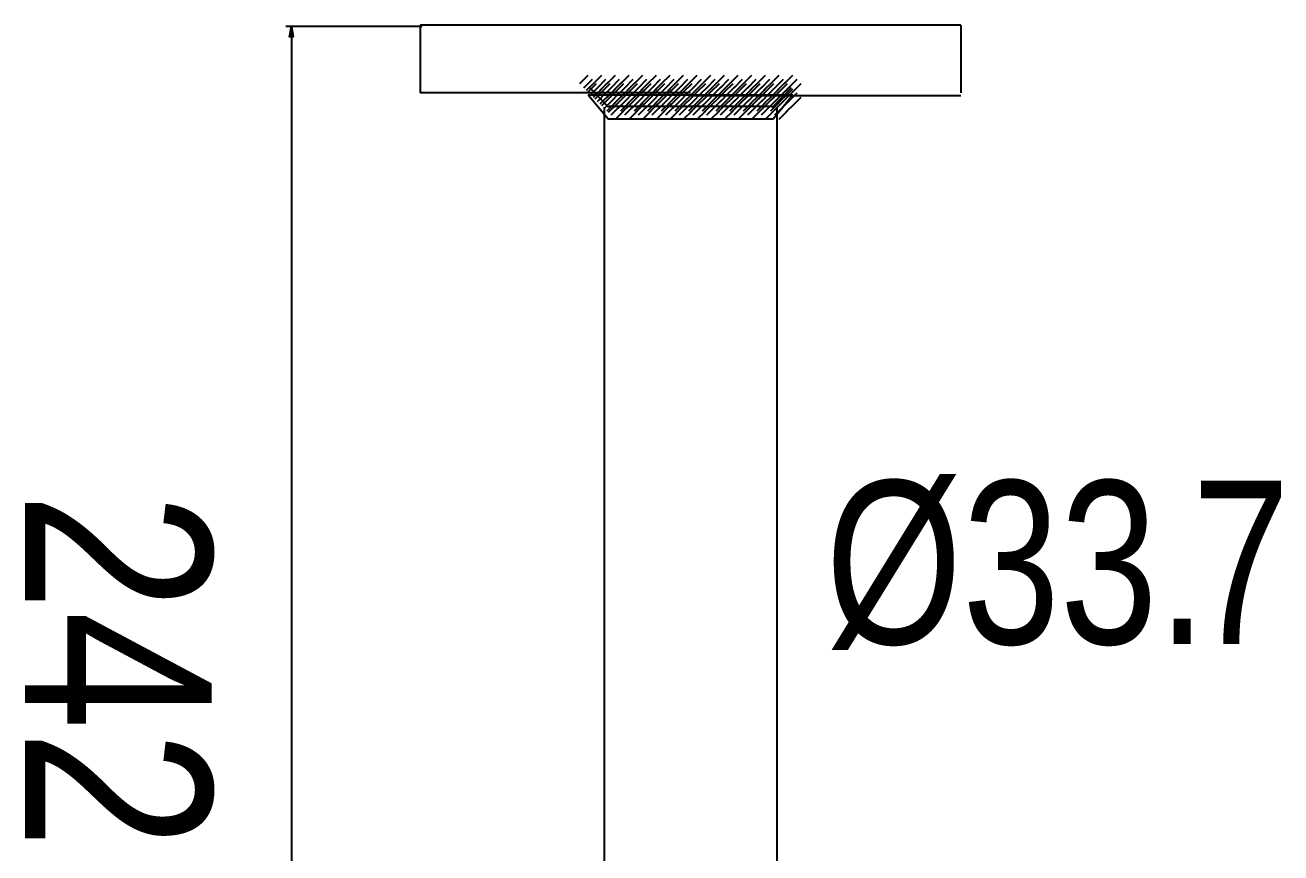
# Model space of a CAD drawing. Extents: x 4 to 134, y 4 to 269.
# Drawn here: x 3.98 to 53.52, y 29.37 to 62.03 of the extents above; entities that cross this region are included whole.
import ezdxf

# ---------------------------------------------------------------- set-up
doc = ezdxf.new("R2010")
doc.units = 0
doc.layers.add('LIVELLO_1', color=160, linetype='Continuous')
doc.styles.add('STD', font='txt')

# ---------------------------------------------------------------- blocks, each defined once
blk = doc.blocks.new('AI9-BLK319')
at = {"layer": 'LIVELLO_1', "color": 7}
for p, q in [((3.167507, -0.286287), (3.497719, 0.047198)), ((3.332527, -0.450618), (3.66429, -0.118856)), ((3.497719, -0.616328), (3.82931, -0.286287))]:
    blk.add_line(p, q, dxfattribs=at)
blk = doc.blocks.new('AI9-BLK318')
at = {"layer": 'LIVELLO_1', "color": 7}
blk.add_blockref('AI9-BLK319', (0, 0), dxfattribs=at)
blk = doc.blocks.new('AI9-BLK317')
at = {"layer": 'LIVELLO_1', "color": 7}
for p, q in [((3.370854, -0.149517), (3.701066, 0.180868)), ((3.535874, -0.316949), (3.867636, 0.014814)), ((3.701066, -0.48128), (4.032829, -0.149517))]:
    blk.add_line(p, q, dxfattribs=at)
blk = doc.blocks.new('AI9-BLK316')
at = {"layer": 'LIVELLO_1', "color": 7}
blk.add_blockref('AI9-BLK317', (0, 0), dxfattribs=at)
blk = doc.blocks.new('AI9-BLK315')
at = {"layer": 'LIVELLO_1', "color": 7}
for p, q in [((3.505212, 0.01757), (3.836975, 0.347955)), ((3.670405, -0.149862), (4.001995, 0.181901)), ((3.836975, -0.314193), (4.167187, 0.01757))]:
    blk.add_line(p, q, dxfattribs=at)
blk = doc.blocks.new('AI9-BLK314')
at = {"layer": 'LIVELLO_1', "color": 7}
blk.add_blockref('AI9-BLK315', (0, 0), dxfattribs=at)
blk = doc.blocks.new('AI9-BLK311')
at = {"layer": 'LIVELLO_1', "color": 7}
for p, q in [((2.62766, -0.286287), (2.960112, 0.047198)), ((2.794231, -0.450618), (3.125304, -0.118856)), ((2.960112, -0.616328), (3.291875, -0.286287))]:
    blk.add_line(p, q, dxfattribs=at)
blk = doc.blocks.new('AI9-BLK310')
at = {"layer": 'LIVELLO_1', "color": 7}
blk.add_blockref('AI9-BLK311', (0, 0), dxfattribs=at)
blk = doc.blocks.new('AI9-BLK309')
at = {"layer": 'LIVELLO_1', "color": 7}
for p, q in [((2.898617, -0.149517), (3.22883, 0.180868)), ((3.06381, -0.316949), (3.394022, 0.014814)), ((3.22883, -0.48128), (3.560592, -0.149517))]:
    blk.add_line(p, q, dxfattribs=at)
blk = doc.blocks.new('AI9-BLK308')
at = {"layer": 'LIVELLO_1', "color": 7}
blk.add_blockref('AI9-BLK309', (0, 0), dxfattribs=at)
blk = doc.blocks.new('AI9-BLK307')
at = {"layer": 'LIVELLO_1', "color": 7}
for p, q in [((3.167507, 0.01757), (3.497719, 0.347955)), ((3.332527, -0.149862), (3.66429, 0.181901)), ((3.497719, -0.314193), (3.82931, 0.01757))]:
    blk.add_line(p, q, dxfattribs=at)
blk = doc.blocks.new('AI9-BLK306')
at = {"layer": 'LIVELLO_1', "color": 7}
blk.add_blockref('AI9-BLK307', (0, 0), dxfattribs=at)
blk = doc.blocks.new('AI9-BLK305')
at = {"layer": 'LIVELLO_1', "color": 7}
for p, q in [((3.370854, 0.167776), (3.701066, 0.498161)), ((3.535874, 0.002067), (3.867636, 0.332107)), ((3.701066, -0.163642), (4.032829, 0.167776))]:
    blk.add_line(p, q, dxfattribs=at)
blk = doc.blocks.new('AI9-BLK304')
at = {"layer": 'LIVELLO_1', "color": 7}
blk.add_blockref('AI9-BLK305', (0, 0), dxfattribs=at)
blk = doc.blocks.new('AI9-BLK303')
at = {"layer": 'LIVELLO_1', "color": 7}
for p, q in [((3.505212, 0.30179), (3.836975, 0.633209)), ((3.670405, 0.135737), (4.001995, 0.466121)), ((3.836975, -0.029972), (4.167187, 0.30179))]:
    blk.add_line(p, q, dxfattribs=at)
blk = doc.blocks.new('AI9-BLK302')
at = {"layer": 'LIVELLO_1', "color": 7}
blk.add_blockref('AI9-BLK303', (0, 0), dxfattribs=at)
blk = doc.blocks.new('AI9-BLK301')
at = {"layer": 'LIVELLO_1', "color": 7}
for p, q in [((2.090053, -0.286287), (2.421816, 0.047198)), ((2.256796, -0.450618), (2.587008, -0.118856)), ((2.421816, -0.616328), (2.752028, -0.286287))]:
    blk.add_line(p, q, dxfattribs=at)
blk = doc.blocks.new('AI9-BLK300')
at = {"layer": 'LIVELLO_1', "color": 7}
blk.add_blockref('AI9-BLK301', (0, 0), dxfattribs=at)
blk = doc.blocks.new('AI9-BLK299')
at = {"layer": 'LIVELLO_1', "color": 7}
for p, q in [((2.358943, -0.149517), (2.690533, 0.180868)), ((2.525513, -0.316949), (2.855726, 0.014814)), ((2.690533, -0.48128), (3.020746, -0.149517))]:
    blk.add_line(p, q, dxfattribs=at)
blk = doc.blocks.new('AI9-BLK298')
at = {"layer": 'LIVELLO_1', "color": 7}
blk.add_blockref('AI9-BLK299', (0, 0), dxfattribs=at)
blk = doc.blocks.new('AI9-BLK297')
at = {"layer": 'LIVELLO_1', "color": 7}
for p, q in [((2.62766, 0.01757), (2.960112, 0.347955)), ((2.794231, -0.149862), (3.125304, 0.181901)), ((2.960112, -0.314193), (3.291875, 0.01757))]:
    blk.add_line(p, q, dxfattribs=at)
blk = doc.blocks.new('AI9-BLK296')
at = {"layer": 'LIVELLO_1', "color": 7}
blk.add_blockref('AI9-BLK297', (0, 0), dxfattribs=at)
blk = doc.blocks.new('AI9-BLK295')
at = {"layer": 'LIVELLO_1', "color": 7}
for p, q in [((2.898617, 0.167776), (3.22883, 0.498161)), ((3.06381, 0.002067), (3.394022, 0.332107)), ((3.22883, -0.163642), (3.560592, 0.167776))]:
    blk.add_line(p, q, dxfattribs=at)
blk = doc.blocks.new('AI9-BLK294')
at = {"layer": 'LIVELLO_1', "color": 7}
blk.add_blockref('AI9-BLK295', (0, 0), dxfattribs=at)
blk = doc.blocks.new('AI9-BLK293')
at = {"layer": 'LIVELLO_1', "color": 7}
for p, q in [((3.167507, 0.30179), (3.497719, 0.633209)), ((3.332527, 0.135737), (3.66429, 0.466121)), ((3.497719, -0.029972), (3.82931, 0.30179))]:
    blk.add_line(p, q, dxfattribs=at)
blk = doc.blocks.new('AI9-BLK292')
at = {"layer": 'LIVELLO_1', "color": 7}
blk.add_blockref('AI9-BLK293', (0, 0), dxfattribs=at)
blk = doc.blocks.new('AI9-BLK291')
at = {"layer": 'LIVELLO_1', "color": 7}
for p, q in [((1.552618, -0.286287), (1.884381, 0.047198)), ((1.717638, -0.450618), (2.049401, -0.118856)), ((1.884381, -0.616328), (2.214594, -0.286287))]:
    blk.add_line(p, q, dxfattribs=at)
blk = doc.blocks.new('AI9-BLK290')
at = {"layer": 'LIVELLO_1', "color": 7}
blk.add_blockref('AI9-BLK291', (0, 0), dxfattribs=at)
blk = doc.blocks.new('AI9-BLK289')
at = {"layer": 'LIVELLO_1', "color": 7}
for p, q in [((1.821336, -0.149517), (2.153099, 0.180868)), ((1.986528, -0.316949), (2.318119, 0.014814)), ((2.153099, -0.48128), (2.483311, -0.149517))]:
    blk.add_line(p, q, dxfattribs=at)
blk = doc.blocks.new('AI9-BLK288')
at = {"layer": 'LIVELLO_1', "color": 7}
blk.add_blockref('AI9-BLK289', (0, 0), dxfattribs=at)
blk = doc.blocks.new('AI9-BLK287')
at = {"layer": 'LIVELLO_1', "color": 7}
for p, q in [((2.090053, 0.01757), (2.421816, 0.347955)), ((2.256796, -0.149862), (2.587008, 0.181901)), ((2.421816, -0.314193), (2.752028, 0.01757))]:
    blk.add_line(p, q, dxfattribs=at)
blk = doc.blocks.new('AI9-BLK286')
at = {"layer": 'LIVELLO_1', "color": 7}
blk.add_blockref('AI9-BLK287', (0, 0), dxfattribs=at)
blk = doc.blocks.new('AI9-BLK285')
at = {"layer": 'LIVELLO_1', "color": 7}
for p, q in [((2.358943, 0.167776), (2.690533, 0.498161)), ((2.525513, 0.002067), (2.855726, 0.332107)), ((2.690533, -0.163642), (3.020746, 0.167776))]:
    blk.add_line(p, q, dxfattribs=at)
blk = doc.blocks.new('AI9-BLK284')
at = {"layer": 'LIVELLO_1', "color": 7}
blk.add_blockref('AI9-BLK285', (0, 0), dxfattribs=at)
blk = doc.blocks.new('AI9-BLK283')
at = {"layer": 'LIVELLO_1', "color": 7}
for p, q in [((2.62766, 0.30179), (2.960112, 0.633209)), ((2.794231, 0.135737), (3.125304, 0.466121)), ((2.960112, -0.029972), (3.291875, 0.30179))]:
    blk.add_line(p, q, dxfattribs=at)
blk = doc.blocks.new('AI9-BLK282')
at = {"layer": 'LIVELLO_1', "color": 7}
blk.add_blockref('AI9-BLK283', (0, 0), dxfattribs=at)
blk = doc.blocks.new('AI9-BLK281')
at = {"layer": 'LIVELLO_1', "color": 7}
for p, q in [((1.014322, -0.286287), (1.344535, 0.047198)), ((1.179342, -0.450618), (1.511105, -0.118856)), ((1.344535, -0.616328), (1.676297, -0.286287))]:
    blk.add_line(p, q, dxfattribs=at)
blk = doc.blocks.new('AI9-BLK280')
at = {"layer": 'LIVELLO_1', "color": 7}
blk.add_blockref('AI9-BLK281', (0, 0), dxfattribs=at)
blk = doc.blocks.new('AI9-BLK279')
at = {"layer": 'LIVELLO_1', "color": 7}
for p, q in [((1.28304, -0.149517), (1.613252, 0.180868)), ((1.448232, -0.316949), (1.780684, 0.014814)), ((1.613252, -0.48128), (1.945704, -0.149517))]:
    blk.add_line(p, q, dxfattribs=at)
blk = doc.blocks.new('AI9-BLK278')
at = {"layer": 'LIVELLO_1', "color": 7}
blk.add_blockref('AI9-BLK279', (0, 0), dxfattribs=at)
blk = doc.blocks.new('AI9-BLK277')
at = {"layer": 'LIVELLO_1', "color": 7}
for p, q in [((1.552618, 0.01757), (1.884381, 0.347955)), ((1.717638, -0.149862), (2.049401, 0.181901)), ((1.884381, -0.314193), (2.214594, 0.01757))]:
    blk.add_line(p, q, dxfattribs=at)
blk = doc.blocks.new('AI9-BLK276')
at = {"layer": 'LIVELLO_1', "color": 7}
blk.add_blockref('AI9-BLK277', (0, 0), dxfattribs=at)
blk = doc.blocks.new('AI9-BLK275')
at = {"layer": 'LIVELLO_1', "color": 7}
for p, q in [((1.821336, 0.167776), (2.153099, 0.498161)), ((1.986528, 0.002067), (2.318119, 0.332107)), ((2.153099, -0.163642), (2.483311, 0.167776))]:
    blk.add_line(p, q, dxfattribs=at)
blk = doc.blocks.new('AI9-BLK274')
at = {"layer": 'LIVELLO_1', "color": 7}
blk.add_blockref('AI9-BLK275', (0, 0), dxfattribs=at)
blk = doc.blocks.new('AI9-BLK273')
at = {"layer": 'LIVELLO_1', "color": 7}
for p, q in [((2.090053, 0.30179), (2.421816, 0.633209)), ((2.256796, 0.135737), (2.587008, 0.466121)), ((2.421816, -0.029972), (2.752028, 0.30179))]:
    blk.add_line(p, q, dxfattribs=at)
blk = doc.blocks.new('AI9-BLK272')
at = {"layer": 'LIVELLO_1', "color": 7}
blk.add_blockref('AI9-BLK273', (0, 0), dxfattribs=at)
blk = doc.blocks.new('AI9-BLK271')
at = {"layer": 'LIVELLO_1', "color": 7}
for p, q in [((0.475337, -0.286287), (0.806927, 0.047198)), ((0.641907, -0.450618), (0.97212, -0.118856)), ((0.806927, -0.616328), (1.13869, -0.286287))]:
    blk.add_line(p, q, dxfattribs=at)
blk = doc.blocks.new('AI9-BLK270')
at = {"layer": 'LIVELLO_1', "color": 7}
blk.add_blockref('AI9-BLK271', (0, 0), dxfattribs=at)
blk = doc.blocks.new('AI9-BLK269')
at = {"layer": 'LIVELLO_1', "color": 7}
for p, q in [((0.745605, -0.149517), (1.075817, 0.180868)), ((0.910625, -0.316949), (1.240837, 0.014814)), ((1.075817, -0.48128), (1.407408, -0.149517))]:
    blk.add_line(p, q, dxfattribs=at)
blk = doc.blocks.new('AI9-BLK268')
at = {"layer": 'LIVELLO_1', "color": 7}
blk.add_blockref('AI9-BLK269', (0, 0), dxfattribs=at)
blk = doc.blocks.new('AI9-BLK267')
at = {"layer": 'LIVELLO_1', "color": 7}
for p, q in [((1.014322, 0.01757), (1.344535, 0.347955)), ((1.179342, -0.149862), (1.511105, 0.181901)), ((1.344535, -0.314193), (1.676297, 0.01757))]:
    blk.add_line(p, q, dxfattribs=at)
blk = doc.blocks.new('AI9-BLK266')
at = {"layer": 'LIVELLO_1', "color": 7}
blk.add_blockref('AI9-BLK267', (0, 0), dxfattribs=at)
blk = doc.blocks.new('AI9-BLK265')
at = {"layer": 'LIVELLO_1', "color": 7}
for p, q in [((1.28304, 0.167776), (1.613252, 0.498161)), ((1.448232, 0.002067), (1.780684, 0.332107)), ((1.613252, -0.163642), (1.945704, 0.167776))]:
    blk.add_line(p, q, dxfattribs=at)
blk = doc.blocks.new('AI9-BLK264')
at = {"layer": 'LIVELLO_1', "color": 7}
blk.add_blockref('AI9-BLK265', (0, 0), dxfattribs=at)
blk = doc.blocks.new('AI9-BLK263')
at = {"layer": 'LIVELLO_1', "color": 7}
for p, q in [((1.552618, 0.30179), (1.884381, 0.633209)), ((1.717638, 0.135737), (2.049401, 0.466121)), ((1.884381, -0.029972), (2.214594, 0.30179))]:
    blk.add_line(p, q, dxfattribs=at)
blk = doc.blocks.new('AI9-BLK262')
at = {"layer": 'LIVELLO_1', "color": 7}
blk.add_blockref('AI9-BLK263', (0, 0), dxfattribs=at)
blk = doc.blocks.new('AI9-BLK261')
at = {"layer": 'LIVELLO_1', "color": 7}
for p, q in [((-0.062959, -0.286287), (0.268631, 0.047198)), ((0.102061, -0.450618), (0.433824, -0.118856)), ((0.268631, -0.616328), (0.598844, -0.286287))]:
    blk.add_line(p, q, dxfattribs=at)
blk = doc.blocks.new('AI9-BLK260')
at = {"layer": 'LIVELLO_1', "color": 7}
blk.add_blockref('AI9-BLK261', (0, 0), dxfattribs=at)
blk = doc.blocks.new('AI9-BLK259')
at = {"layer": 'LIVELLO_1', "color": 7}
for p, q in [((0.205758, -0.149517), (0.53821, 0.180868)), ((0.37319, -0.316949), (0.703402, 0.014814)), ((0.53821, -0.48128), (0.868422, -0.149517))]:
    blk.add_line(p, q, dxfattribs=at)
blk = doc.blocks.new('AI9-BLK258')
at = {"layer": 'LIVELLO_1', "color": 7}
blk.add_blockref('AI9-BLK259', (0, 0), dxfattribs=at)
blk = doc.blocks.new('AI9-BLK257')
at = {"layer": 'LIVELLO_1', "color": 7}
for p, q in [((0.475337, 0.01757), (0.806927, 0.347955)), ((0.641907, -0.149862), (0.97212, 0.181901)), ((0.806927, -0.314193), (1.13869, 0.01757))]:
    blk.add_line(p, q, dxfattribs=at)
blk = doc.blocks.new('AI9-BLK256')
at = {"layer": 'LIVELLO_1', "color": 7}
blk.add_blockref('AI9-BLK257', (0, 0), dxfattribs=at)
blk = doc.blocks.new('AI9-BLK255')
at = {"layer": 'LIVELLO_1', "color": 7}
for p, q in [((0.745605, 0.167776), (1.075817, 0.498161)), ((0.910625, 0.002067), (1.240837, 0.332107)), ((1.075817, -0.163642), (1.407408, 0.167776))]:
    blk.add_line(p, q, dxfattribs=at)
blk = doc.blocks.new('AI9-BLK254')
at = {"layer": 'LIVELLO_1', "color": 7}
blk.add_blockref('AI9-BLK255', (0, 0), dxfattribs=at)
blk = doc.blocks.new('AI9-BLK253')
at = {"layer": 'LIVELLO_1', "color": 7}
for p, q in [((1.014322, 0.30179), (1.344535, 0.633209)), ((1.179342, 0.135737), (1.511105, 0.466121)), ((1.344535, -0.029972), (1.676297, 0.30179))]:
    blk.add_line(p, q, dxfattribs=at)
blk = doc.blocks.new('AI9-BLK252')
at = {"layer": 'LIVELLO_1', "color": 7}
blk.add_blockref('AI9-BLK253', (0, 0), dxfattribs=at)
blk = doc.blocks.new('AI9-BLK251')
at = {"layer": 'LIVELLO_1', "color": 7}
for p, q in [((-0.600566, -0.286287), (-0.270354, 0.047198)), ((-0.435374, -0.450618), (-0.103784, -0.118856)), ((-0.270354, -0.616328), (0.061409, -0.286287))]:
    blk.add_line(p, q, dxfattribs=at)
blk = doc.blocks.new('AI9-BLK250')
at = {"layer": 'LIVELLO_1', "color": 7}
blk.add_blockref('AI9-BLK251', (0, 0), dxfattribs=at)
blk = doc.blocks.new('AI9-BLK249')
at = {"layer": 'LIVELLO_1', "color": 7}
for p, q in [((-0.331849, -0.149517), (-0.000086, 0.180868)), ((-0.166656, -0.316949), (0.165106, 0.014814)), ((-0.000086, -0.48128), (0.330126, -0.149517))]:
    blk.add_line(p, q, dxfattribs=at)
blk = doc.blocks.new('AI9-BLK248')
at = {"layer": 'LIVELLO_1', "color": 7}
blk.add_blockref('AI9-BLK249', (0, 0), dxfattribs=at)
blk = doc.blocks.new('AI9-BLK247')
at = {"layer": 'LIVELLO_1', "color": 7}
for p, q in [((-0.062959, 0.01757), (0.268631, 0.347955)), ((0.102061, -0.149862), (0.433824, 0.181901)), ((0.268631, -0.314193), (0.598844, 0.01757))]:
    blk.add_line(p, q, dxfattribs=at)
blk = doc.blocks.new('AI9-BLK246')
at = {"layer": 'LIVELLO_1', "color": 7}
blk.add_blockref('AI9-BLK247', (0, 0), dxfattribs=at)
blk = doc.blocks.new('AI9-BLK245')
at = {"layer": 'LIVELLO_1', "color": 7}
for p, q in [((0.205758, 0.167776), (0.53821, 0.498161)), ((0.37319, 0.002067), (0.703402, 0.332107)), ((0.53821, -0.163642), (0.868422, 0.167776))]:
    blk.add_line(p, q, dxfattribs=at)
blk = doc.blocks.new('AI9-BLK244')
at = {"layer": 'LIVELLO_1', "color": 7}
blk.add_blockref('AI9-BLK245', (0, 0), dxfattribs=at)
blk = doc.blocks.new('AI9-BLK243')
at = {"layer": 'LIVELLO_1', "color": 7}
for p, q in [((0.475337, 0.30179), (0.806927, 0.633209)), ((0.641907, 0.135737), (0.97212, 0.466121)), ((0.806927, -0.029972), (1.13869, 0.30179))]:
    blk.add_line(p, q, dxfattribs=at)
blk = doc.blocks.new('AI9-BLK242')
at = {"layer": 'LIVELLO_1', "color": 7}
blk.add_blockref('AI9-BLK243', (0, 0), dxfattribs=at)
blk = doc.blocks.new('AI9-BLK241')
at = {"layer": 'LIVELLO_1', "color": 7}
for p, q in [((-1.138862, -0.286287), (-0.80865, 0.047198)), ((-0.97367, -0.450618), (-0.642769, -0.118856)), ((-0.80865, -0.616328), (-0.476198, -0.286287))]:
    blk.add_line(p, q, dxfattribs=at)
blk = doc.blocks.new('AI9-BLK240')
at = {"layer": 'LIVELLO_1', "color": 7}
blk.add_blockref('AI9-BLK241', (0, 0), dxfattribs=at)
blk = doc.blocks.new('AI9-BLK239')
at = {"layer": 'LIVELLO_1', "color": 7}
for p, q in [((-0.869284, -0.149517), (-0.539071, 0.180868)), ((-0.704264, -0.316949), (-0.372501, 0.014814)), ((-0.539071, -0.48128), (-0.207309, -0.149517))]:
    blk.add_line(p, q, dxfattribs=at)
blk = doc.blocks.new('AI9-BLK238')
at = {"layer": 'LIVELLO_1', "color": 7}
blk.add_blockref('AI9-BLK239', (0, 0), dxfattribs=at)
blk = doc.blocks.new('AI9-BLK237')
at = {"layer": 'LIVELLO_1', "color": 7}
for p, q in [((-0.600566, 0.01757), (-0.270354, 0.347955)), ((-0.435374, -0.149862), (-0.103784, 0.181901)), ((-0.270354, -0.314193), (0.061409, 0.01757))]:
    blk.add_line(p, q, dxfattribs=at)
blk = doc.blocks.new('AI9-BLK236')
at = {"layer": 'LIVELLO_1', "color": 7}
blk.add_blockref('AI9-BLK237', (0, 0), dxfattribs=at)
blk = doc.blocks.new('AI9-BLK235')
at = {"layer": 'LIVELLO_1', "color": 7}
for p, q in [((-0.331849, 0.167776), (-0.000086, 0.498161)), ((-0.166656, 0.002067), (0.165106, 0.332107)), ((-0.000086, -0.163642), (0.330126, 0.167776))]:
    blk.add_line(p, q, dxfattribs=at)
blk = doc.blocks.new('AI9-BLK234')
at = {"layer": 'LIVELLO_1', "color": 7}
blk.add_blockref('AI9-BLK235', (0, 0), dxfattribs=at)
blk = doc.blocks.new('AI9-BLK233')
at = {"layer": 'LIVELLO_1', "color": 7}
for p, q in [((-0.062959, 0.30179), (0.268631, 0.633209)), ((0.102061, 0.135737), (0.433824, 0.466121)), ((0.268631, -0.029972), (0.598844, 0.30179))]:
    blk.add_line(p, q, dxfattribs=at)
blk = doc.blocks.new('AI9-BLK232')
at = {"layer": 'LIVELLO_1', "color": 7}
blk.add_blockref('AI9-BLK233', (0, 0), dxfattribs=at)
blk = doc.blocks.new('AI9-BLK231')
at = {"layer": 'LIVELLO_1', "color": 7}
for p, q in [((-1.677848, -0.286287), (-1.346085, 0.047198)), ((-1.511277, -0.450618), (-1.181065, -0.118856)), ((-1.346085, -0.616328), (-1.014494, -0.286287))]:
    blk.add_line(p, q, dxfattribs=at)
blk = doc.blocks.new('AI9-BLK230')
at = {"layer": 'LIVELLO_1', "color": 7}
blk.add_blockref('AI9-BLK231', (0, 0), dxfattribs=at)
blk = doc.blocks.new('AI9-BLK229')
at = {"layer": 'LIVELLO_1', "color": 7}
for p, q in [((-1.40758, -0.149517), (-1.077367, 0.180868)), ((-1.24256, -0.316949), (-0.912347, 0.014814)), ((-1.077367, -0.48128), (-0.745605, -0.149517))]:
    blk.add_line(p, q, dxfattribs=at)
blk = doc.blocks.new('AI9-BLK228')
at = {"layer": 'LIVELLO_1', "color": 7}
blk.add_blockref('AI9-BLK229', (0, 0), dxfattribs=at)
blk = doc.blocks.new('AI9-BLK227')
at = {"layer": 'LIVELLO_1', "color": 7}
for p, q in [((-1.138862, 0.01757), (-0.80865, 0.347955)), ((-0.97367, -0.149862), (-0.642769, 0.181901)), ((-0.80865, -0.314193), (-0.476198, 0.01757))]:
    blk.add_line(p, q, dxfattribs=at)
blk = doc.blocks.new('AI9-BLK226')
at = {"layer": 'LIVELLO_1', "color": 7}
blk.add_blockref('AI9-BLK227', (0, 0), dxfattribs=at)
blk = doc.blocks.new('AI9-BLK225')
at = {"layer": 'LIVELLO_1', "color": 7}
for p, q in [((-0.869284, 0.167776), (-0.539071, 0.498161)), ((-0.704264, 0.002067), (-0.372501, 0.332107)), ((-0.539071, -0.163642), (-0.207309, 0.167776))]:
    blk.add_line(p, q, dxfattribs=at)
blk = doc.blocks.new('AI9-BLK224')
at = {"layer": 'LIVELLO_1', "color": 7}
blk.add_blockref('AI9-BLK225', (0, 0), dxfattribs=at)
blk = doc.blocks.new('AI9-BLK223')
at = {"layer": 'LIVELLO_1', "color": 7}
for p, q in [((-0.600566, 0.30179), (-0.270354, 0.633209)), ((-0.435374, 0.135737), (-0.103784, 0.466121)), ((-0.270354, -0.029972), (0.061409, 0.30179))]:
    blk.add_line(p, q, dxfattribs=at)
blk = doc.blocks.new('AI9-BLK222')
at = {"layer": 'LIVELLO_1', "color": 7}
blk.add_blockref('AI9-BLK223', (0, 0), dxfattribs=at)
blk = doc.blocks.new('AI9-BLK221')
at = {"layer": 'LIVELLO_1', "color": 7}
for p, q in [((-2.215455, -0.286287), (-1.883692, 0.047198)), ((-2.050262, -0.450618), (-1.7185, -0.118856)), ((-1.883692, -0.616328), (-1.55348, -0.286287))]:
    blk.add_line(p, q, dxfattribs=at)
blk = doc.blocks.new('AI9-BLK220')
at = {"layer": 'LIVELLO_1', "color": 7}
blk.add_blockref('AI9-BLK221', (0, 0), dxfattribs=at)
blk = doc.blocks.new('AI9-BLK219')
at = {"layer": 'LIVELLO_1', "color": 7}
for p, q in [((-1.946565, -0.149517), (-1.614975, 0.180868)), ((-1.779995, -0.316949), (-1.449782, 0.014814)), ((-1.614975, -0.48128), (-1.284762, -0.149517))]:
    blk.add_line(p, q, dxfattribs=at)
blk = doc.blocks.new('AI9-BLK218')
at = {"layer": 'LIVELLO_1', "color": 7}
blk.add_blockref('AI9-BLK219', (0, 0), dxfattribs=at)
blk = doc.blocks.new('AI9-BLK217')
at = {"layer": 'LIVELLO_1', "color": 7}
for p, q in [((-1.677848, 0.01757), (-1.346085, 0.347955)), ((-1.511277, -0.149862), (-1.181065, 0.181901)), ((-1.346085, -0.314193), (-1.014494, 0.01757))]:
    blk.add_line(p, q, dxfattribs=at)
blk = doc.blocks.new('AI9-BLK216')
at = {"layer": 'LIVELLO_1', "color": 7}
blk.add_blockref('AI9-BLK217', (0, 0), dxfattribs=at)
blk = doc.blocks.new('AI9-BLK215')
at = {"layer": 'LIVELLO_1', "color": 7}
for p, q in [((-1.40758, 0.167776), (-1.077367, 0.498161)), ((-1.24256, 0.002067), (-0.912347, 0.332107)), ((-1.077367, -0.163642), (-0.745605, 0.167776))]:
    blk.add_line(p, q, dxfattribs=at)
blk = doc.blocks.new('AI9-BLK214')
at = {"layer": 'LIVELLO_1', "color": 7}
blk.add_blockref('AI9-BLK215', (0, 0), dxfattribs=at)
blk = doc.blocks.new('AI9-BLK213')
at = {"layer": 'LIVELLO_1', "color": 7}
for p, q in [((-1.138862, 0.30179), (-0.80865, 0.633209)), ((-0.97367, 0.135737), (-0.642769, 0.466121)), ((-0.80865, -0.029972), (-0.476198, 0.30179))]:
    blk.add_line(p, q, dxfattribs=at)
blk = doc.blocks.new('AI9-BLK212')
at = {"layer": 'LIVELLO_1', "color": 7}
blk.add_blockref('AI9-BLK213', (0, 0), dxfattribs=at)
blk = doc.blocks.new('AI9-BLK211')
at = {"layer": 'LIVELLO_1', "color": 7}
for p, q in [((-2.753751, -0.286287), (-2.423539, 0.047198)), ((-2.588559, -0.450618), (-2.256796, -0.118856)), ((-2.423539, -0.616328), (-2.091776, -0.286287))]:
    blk.add_line(p, q, dxfattribs=at)
blk = doc.blocks.new('AI9-BLK210')
at = {"layer": 'LIVELLO_1', "color": 7}
blk.add_blockref('AI9-BLK211', (0, 0), dxfattribs=at)
blk = doc.blocks.new('AI9-BLK209')
at = {"layer": 'LIVELLO_1', "color": 7}
for p, q in [((-2.484861, -0.149517), (-2.153271, 0.180868)), ((-2.319841, -0.316949), (-1.988078, 0.014814)), ((-2.153271, -0.48128), (-1.822197, -0.149517))]:
    blk.add_line(p, q, dxfattribs=at)
blk = doc.blocks.new('AI9-BLK208')
at = {"layer": 'LIVELLO_1', "color": 7}
blk.add_blockref('AI9-BLK209', (0, 0), dxfattribs=at)
blk = doc.blocks.new('AI9-BLK207')
at = {"layer": 'LIVELLO_1', "color": 7}
for p, q in [((-2.215455, 0.01757), (-1.883692, 0.347955)), ((-2.050262, -0.149862), (-1.7185, 0.181901)), ((-1.883692, -0.314193), (-1.55348, 0.01757))]:
    blk.add_line(p, q, dxfattribs=at)
blk = doc.blocks.new('AI9-BLK206')
at = {"layer": 'LIVELLO_1', "color": 7}
blk.add_blockref('AI9-BLK207', (0, 0), dxfattribs=at)
blk = doc.blocks.new('AI9-BLK205')
at = {"layer": 'LIVELLO_1', "color": 7}
for p, q in [((-1.946565, 0.167776), (-1.614975, 0.498161)), ((-1.779995, 0.002067), (-1.449782, 0.332107)), ((-1.614975, -0.163642), (-1.284762, 0.167776))]:
    blk.add_line(p, q, dxfattribs=at)
blk = doc.blocks.new('AI9-BLK204')
at = {"layer": 'LIVELLO_1', "color": 7}
blk.add_blockref('AI9-BLK205', (0, 0), dxfattribs=at)
blk = doc.blocks.new('AI9-BLK203')
at = {"layer": 'LIVELLO_1', "color": 7}
for p, q in [((-1.677848, 0.30179), (-1.346085, 0.633209)), ((-1.511277, 0.135737), (-1.181065, 0.466121)), ((-1.346085, -0.029972), (-1.014494, 0.30179))]:
    blk.add_line(p, q, dxfattribs=at)
blk = doc.blocks.new('AI9-BLK202')
at = {"layer": 'LIVELLO_1', "color": 7}
blk.add_blockref('AI9-BLK203', (0, 0), dxfattribs=at)
blk = doc.blocks.new('AI9-BLK201')
at = {"layer": 'LIVELLO_1', "color": 7}
for p, q in [((-3.291186, -0.286287), (-2.960973, 0.047198)), ((-3.126166, -0.450618), (-2.795953, -0.118856)), ((-2.960973, -0.616328), (-2.629211, -0.286287))]:
    blk.add_line(p, q, dxfattribs=at)
blk = doc.blocks.new('AI9-BLK200')
at = {"layer": 'LIVELLO_1', "color": 7}
blk.add_blockref('AI9-BLK201', (0, 0), dxfattribs=at)
blk = doc.blocks.new('AI9-BLK199')
at = {"layer": 'LIVELLO_1', "color": 7}
for p, q in [((-3.022468, -0.149517), (-2.692256, 0.180868)), ((-2.857276, -0.316949), (-2.525686, 0.014814)), ((-2.692256, -0.48128), (-2.360493, -0.149517))]:
    blk.add_line(p, q, dxfattribs=at)
blk = doc.blocks.new('AI9-BLK198')
at = {"layer": 'LIVELLO_1', "color": 7}
blk.add_blockref('AI9-BLK199', (0, 0), dxfattribs=at)
blk = doc.blocks.new('AI9-BLK197')
at = {"layer": 'LIVELLO_1', "color": 7}
for p, q in [((-2.753751, 0.01757), (-2.423539, 0.347955)), ((-2.588559, -0.149862), (-2.256796, 0.181901)), ((-2.423539, -0.314193), (-2.091776, 0.01757))]:
    blk.add_line(p, q, dxfattribs=at)
blk = doc.blocks.new('AI9-BLK196')
at = {"layer": 'LIVELLO_1', "color": 7}
blk.add_blockref('AI9-BLK197', (0, 0), dxfattribs=at)
blk = doc.blocks.new('AI9-BLK195')
at = {"layer": 'LIVELLO_1', "color": 7}
for p, q in [((-2.484861, 0.167776), (-2.153271, 0.498161)), ((-2.319841, 0.002067), (-1.988078, 0.332107)), ((-2.153271, -0.163642), (-1.822197, 0.167776))]:
    blk.add_line(p, q, dxfattribs=at)
blk = doc.blocks.new('AI9-BLK194')
at = {"layer": 'LIVELLO_1', "color": 7}
blk.add_blockref('AI9-BLK195', (0, 0), dxfattribs=at)
blk = doc.blocks.new('AI9-BLK193')
at = {"layer": 'LIVELLO_1', "color": 7}
for p, q in [((-2.215455, 0.30179), (-1.883692, 0.633209)), ((-2.050262, 0.135737), (-1.7185, 0.466121)), ((-1.883692, -0.029972), (-1.55348, 0.30179))]:
    blk.add_line(p, q, dxfattribs=at)
blk = doc.blocks.new('AI9-BLK192')
at = {"layer": 'LIVELLO_1', "color": 7}
blk.add_blockref('AI9-BLK193', (0, 0), dxfattribs=at)
blk = doc.blocks.new('AI9-BLK191')
at = {"layer": 'LIVELLO_1', "color": 7}
for p, q in [((-3.562315, -0.149517), (-3.229691, 0.180868)), ((-3.394883, -0.316949), (-3.064671, 0.014814)), ((-3.229691, -0.48128), (-2.8981, -0.149517))]:
    blk.add_line(p, q, dxfattribs=at)
blk = doc.blocks.new('AI9-BLK190')
at = {"layer": 'LIVELLO_1', "color": 7}
blk.add_blockref('AI9-BLK191', (0, 0), dxfattribs=at)
blk = doc.blocks.new('AI9-BLK189')
at = {"layer": 'LIVELLO_1', "color": 7}
for p, q in [((-3.291186, 0.01757), (-2.960973, 0.347955)), ((-3.126166, -0.149862), (-2.795953, 0.181901)), ((-2.960973, -0.314193), (-2.629211, 0.01757))]:
    blk.add_line(p, q, dxfattribs=at)
blk = doc.blocks.new('AI9-BLK188')
at = {"layer": 'LIVELLO_1', "color": 7}
blk.add_blockref('AI9-BLK189', (0, 0), dxfattribs=at)
blk = doc.blocks.new('AI9-BLK187')
at = {"layer": 'LIVELLO_1', "color": 7}
for p, q in [((-3.022468, 0.167776), (-2.692256, 0.498161)), ((-2.857276, 0.002067), (-2.525686, 0.332107)), ((-2.692256, -0.163642), (-2.360493, 0.167776))]:
    blk.add_line(p, q, dxfattribs=at)
blk = doc.blocks.new('AI9-BLK186')
at = {"layer": 'LIVELLO_1', "color": 7}
blk.add_blockref('AI9-BLK187', (0, 0), dxfattribs=at)
blk = doc.blocks.new('AI9-BLK185')
at = {"layer": 'LIVELLO_1', "color": 7}
for p, q in [((-2.753751, 0.30179), (-2.423539, 0.633209)), ((-2.588559, 0.135737), (-2.256796, 0.466121)), ((-2.423539, -0.029972), (-2.091776, 0.30179))]:
    blk.add_line(p, q, dxfattribs=at)
blk = doc.blocks.new('AI9-BLK184')
at = {"layer": 'LIVELLO_1', "color": 7}
blk.add_blockref('AI9-BLK185', (0, 0), dxfattribs=at)
blk = doc.blocks.new('AI9-BLK183')
at = {"layer": 'LIVELLO_1', "color": 7}
for p, q in [((-3.831032, 0.01757), (-3.49927, 0.347955)), ((-3.664462, -0.149862), (-3.33425, 0.181901)), ((-3.49927, -0.314193), (-3.169057, 0.01757))]:
    blk.add_line(p, q, dxfattribs=at)
blk = doc.blocks.new('AI9-BLK182')
at = {"layer": 'LIVELLO_1', "color": 7}
blk.add_blockref('AI9-BLK183', (0, 0), dxfattribs=at)
blk = doc.blocks.new('AI9-BLK181')
at = {"layer": 'LIVELLO_1', "color": 7}
for p, q in [((-3.562315, 0.167776), (-3.229691, 0.498161)), ((-3.394883, 0.002067), (-3.064671, 0.332107)), ((-3.229691, -0.163642), (-2.8981, 0.167776))]:
    blk.add_line(p, q, dxfattribs=at)
blk = doc.blocks.new('AI9-BLK180')
at = {"layer": 'LIVELLO_1', "color": 7}
blk.add_blockref('AI9-BLK181', (0, 0), dxfattribs=at)
blk = doc.blocks.new('AI9-BLK179')
at = {"layer": 'LIVELLO_1', "color": 7}
for p, q in [((-3.291186, 0.30179), (-2.960973, 0.633209)), ((-3.126166, 0.135737), (-2.795953, 0.466121)), ((-2.960973, -0.029972), (-2.629211, 0.30179))]:
    blk.add_line(p, q, dxfattribs=at)
blk = doc.blocks.new('AI9-BLK178')
at = {"layer": 'LIVELLO_1', "color": 7}
blk.add_blockref('AI9-BLK179', (0, 0), dxfattribs=at)
blk = doc.blocks.new('AI9-BLK177')
at = {"layer": 'LIVELLO_1', "color": 7}
for p, q in [((-4.033604, 0.167776), (-3.701841, 0.498161)), ((-3.868584, 0.002067), (-3.536821, 0.332107)), ((-3.701841, -0.163642), (-3.371801, 0.167776))]:
    blk.add_line(p, q, dxfattribs=at)
blk = doc.blocks.new('AI9-BLK176')
at = {"layer": 'LIVELLO_1', "color": 7}
blk.add_blockref('AI9-BLK177', (0, 0), dxfattribs=at)
blk = doc.blocks.new('AI9-BLK175')
at = {"layer": 'LIVELLO_1', "color": 7}
for p, q in [((-3.831032, 0.30179), (-3.49927, 0.633209)), ((-3.664462, 0.135737), (-3.33425, 0.466121)), ((-3.49927, -0.029972), (-3.169057, 0.30179))]:
    blk.add_line(p, q, dxfattribs=at)
blk = doc.blocks.new('AI9-BLK174')
at = {"layer": 'LIVELLO_1', "color": 7}
blk.add_blockref('AI9-BLK175', (0, 0), dxfattribs=at)
blk = doc.blocks.new('AI9-BLK173')
at = {"layer": 'LIVELLO_1', "color": 7}
for p, q in [((-4.167963, 0.30179), (-3.836372, 0.633209)), ((-4.002943, 0.135737), (-3.67118, 0.466121)), ((-3.836372, -0.029972), (-3.50616, 0.30179))]:
    blk.add_line(p, q, dxfattribs=at)
blk = doc.blocks.new('AI9-BLK172')
at = {"layer": 'LIVELLO_1', "color": 7}
blk.add_blockref('AI9-BLK173', (0, 0), dxfattribs=at)
blk = doc.blocks.new('AI9-BLK1')
at = {"layer": 'LIVELLO_1', "color": 7}
for p, q in [((-47.576, -73.658), (-52.962, -73.658)), ((-52.737, -73.658), (-52.737, -119.837)), ((-47.653, -73.601), (-47.653, -76.272)), ((-26.334, -73.601), (-26.334, -76.272)), ((-36.994, -76.272), (-47.653, -76.272)), ((-40.213, -76.856), (-40.977, -76.06)), ((-33.775, -76.856), (-33.01, -76.06)), ((-26.334, -76.392), (-36.994, -76.392)), ((-40.394, -76.839), (-40.394, -118.135)), ((-33.775, -76.816), (-40.213, -76.816)), ((-33.594, -76.839), (-33.594, -118.135))]:
    blk.add_line(p, q, dxfattribs=at)
for points in [[(-52.737, -73.658), (-52.665, -74.059), (-52.81, -74.059), (-52.737, -73.658)], [(-26.334, -73.601), (-36.994, -73.601), (-47.653, -73.601)]]:
    blk.add_lwpolyline(points, dxfattribs=at)
blk.add_lwpolyline([(-36.994, -76.361), (-41.023, -76.361), (-40.249, -77.298), (-33.738, -77.298), (-32.966, -76.361)], close=True, dxfattribs=at)
for name, p in [('AI9-BLK172', (-37.194, -76.205)), ('AI9-BLK174', (-36.994, -76.205)), ('AI9-BLK178', (-36.994, -76.205)), ('AI9-BLK184', (-36.994, -76.205)), ('AI9-BLK192', (-36.994, -76.205)), ('AI9-BLK202', (-36.994, -76.205)), ('AI9-BLK212', (-36.994, -76.205)), ('AI9-BLK222', (-36.994, -76.205)), ('AI9-BLK232', (-36.994, -76.205)), ('AI9-BLK242', (-36.994, -76.205)), ('AI9-BLK252', (-36.994, -76.205)), ('AI9-BLK262', (-36.994, -76.205)), ('AI9-BLK272', (-36.994, -76.205)), ('AI9-BLK282', (-36.994, -76.205)), ('AI9-BLK292', (-36.994, -76.205)), ('AI9-BLK302', (-36.794, -76.205)), ('AI9-BLK176', (-37.06, -76.34)), ('AI9-BLK182', (-36.994, -76.459)), ('AI9-BLK180', (-36.994, -76.34)), ('AI9-BLK188', (-36.994, -76.459)), ('AI9-BLK186', (-36.994, -76.34)), ('AI9-BLK196', (-36.994, -76.459)), ('AI9-BLK194', (-36.994, -76.34)), ('AI9-BLK206', (-36.994, -76.459)), ('AI9-BLK204', (-36.994, -76.34)), ('AI9-BLK216', (-36.994, -76.459)), ('AI9-BLK214', (-36.994, -76.34)), ('AI9-BLK226', (-36.994, -76.459)), ('AI9-BLK224', (-36.994, -76.34)), ('AI9-BLK236', (-36.994, -76.459)), ('AI9-BLK234', (-36.994, -76.34)), ('AI9-BLK246', (-36.994, -76.459)), ('AI9-BLK244', (-36.994, -76.34)), ('AI9-BLK256', (-36.994, -76.459)), ('AI9-BLK254', (-36.994, -76.34)), ('AI9-BLK266', (-36.994, -76.459)), ('AI9-BLK264', (-36.994, -76.34)), ('AI9-BLK276', (-36.994, -76.459)), ('AI9-BLK274', (-36.994, -76.34)), ('AI9-BLK286', (-36.994, -76.459)), ('AI9-BLK284', (-36.994, -76.34)), ('AI9-BLK296', (-36.994, -76.459)), ('AI9-BLK294', (-36.994, -76.34)), ('AI9-BLK306', (-36.994, -76.459)), ('AI9-BLK304', (-36.929, -76.34)), ('AI9-BLK314', (-36.794, -76.459)), ('AI9-BLK190', (-36.994, -76.56)), ('AI9-BLK200', (-36.994, -76.695)), ('AI9-BLK198', (-36.994, -76.56)), ('AI9-BLK210', (-36.994, -76.695)), ('AI9-BLK208', (-36.994, -76.56)), ('AI9-BLK220', (-36.994, -76.695)), ('AI9-BLK218', (-36.994, -76.56)), ('AI9-BLK230', (-36.994, -76.695)), ('AI9-BLK228', (-36.994, -76.56)), ('AI9-BLK240', (-36.994, -76.695)), ('AI9-BLK238', (-36.994, -76.56)), ('AI9-BLK250', (-36.994, -76.695)), ('AI9-BLK248', (-36.994, -76.56)), ('AI9-BLK260', (-36.994, -76.695)), ('AI9-BLK258', (-36.994, -76.56)), ('AI9-BLK270', (-36.994, -76.695)), ('AI9-BLK268', (-36.994, -76.56)), ('AI9-BLK280', (-36.994, -76.695)), ('AI9-BLK278', (-36.994, -76.56)), ('AI9-BLK290', (-36.994, -76.695)), ('AI9-BLK288', (-36.994, -76.56)), ('AI9-BLK300', (-36.994, -76.695)), ('AI9-BLK298', (-36.994, -76.56)), ('AI9-BLK310', (-36.994, -76.695)), ('AI9-BLK308', (-36.994, -76.56)), ('AI9-BLK318', (-36.994, -76.695)), ('AI9-BLK316', (-36.929, -76.56))]:
    blk.add_blockref(name, p, dxfattribs=at)
at = {"layer": 'LIVELLO_1', "color": 7, "char_height": 6.43934, "attachment_point": 1, "style": 'STD'}
for s, insert in [('\\fArial Narrow|b0|i0;\\H6.4393;\\W0.94;\\C7;Ø33.', (-31.673, -91.577)), ('\\fArial Narrow|b0|i0;\\H6.4393;\\W0.94;\\C7;7', (-17.214, -91.577))]:
    blk.add_mtext(s, dxfattribs=dict(at, insert=insert))
at = {"layer": 'LIVELLO_1', "color": 7, "insert": (-55.883, -92.034), "char_height": 7.36056, "attachment_point": 1, "rotation": 270, "style": 'STD'}
blk.add_mtext('\\fArial Narrow|b0|i0;\\H7.3606;\\C7;242', dxfattribs=at)

msp = doc.modelspace()

# ---------------------------------------------------------------- block references
at = {"layer": 'LIVELLO_1', "color": 7}
msp.add_blockref('AI9-BLK1', (67.226129, 135.631256), dxfattribs=at)

doc.saveas('drawing.dxf')
